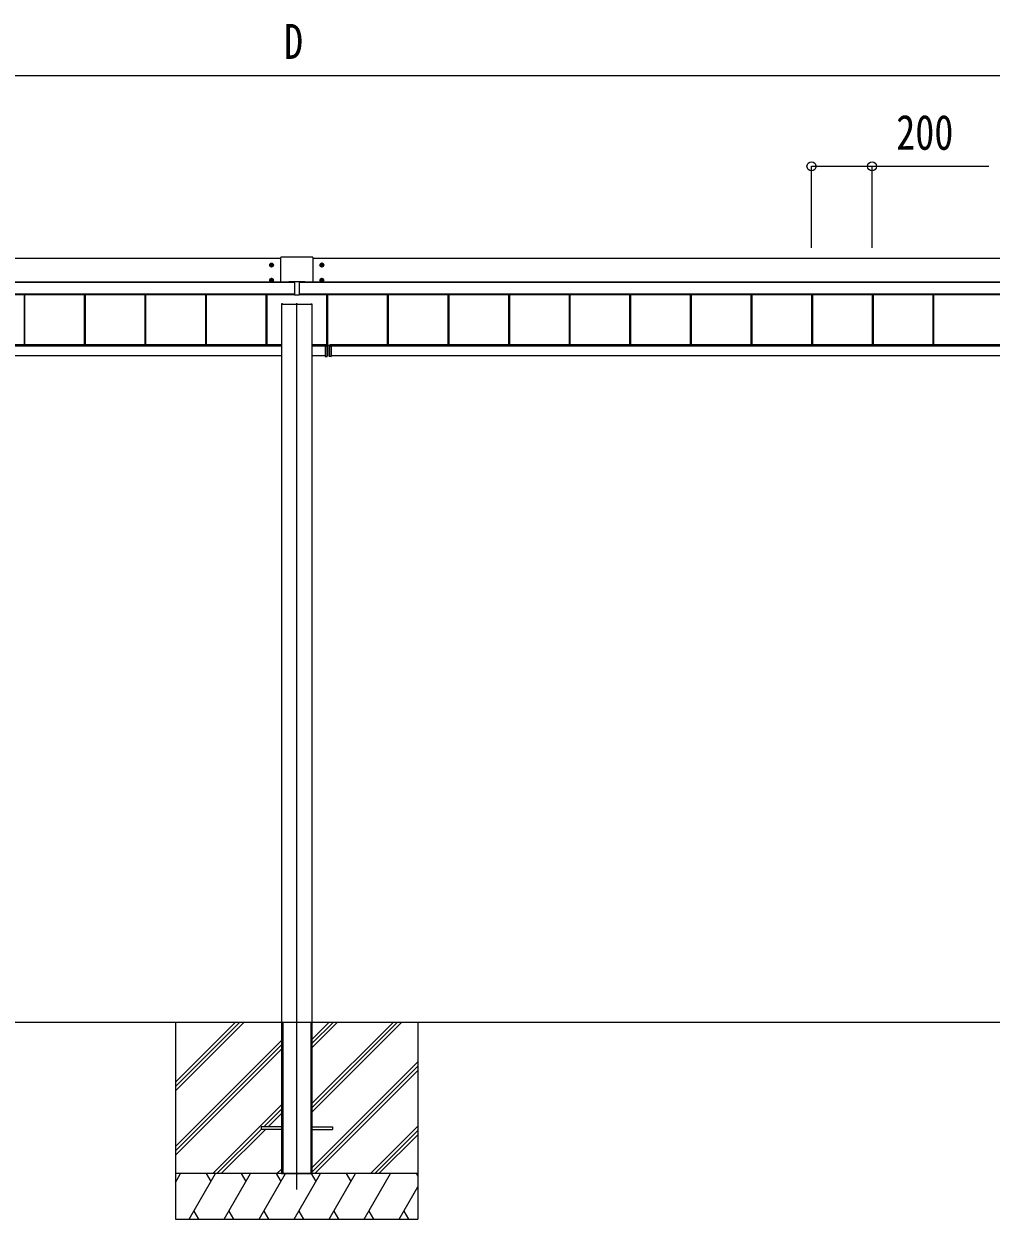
# Model space of a CAD drawing. Units: millimetres, scale not verified. Extents: x -14718 to 14718, y -10396 to 10396.
# Drawn here: x -8308 to -5116, y -7724 to -3779 of the extents above; entities that cross this region are included whole.
import ezdxf
from ezdxf.enums import TextEntityAlignment as Align

# ---------------------------------------------------------------- set-up
doc = ezdxf.new("R2010")
doc.units = ezdxf.units.MM
doc.header["$LTSCALE"] = 50
for name, color, linetype in [('0-3_YKK_12', 2, 'Continuous'), ('0-4_YKK_A1', 4, 'Continuous'), ('0-5_YKK_D', 6, 'Continuous')]:
    doc.layers.add(name, color=color, linetype=linetype)
doc.styles.add('ＭＳ ゴシック', font='')
doc.styles.get('ＭＳ ゴシック').set_extended_font_data('MS Gothic')

msp = doc.modelspace()

# ---------------------------------------------------------------- linework, layer by layer
at = {"layer": '0-3_YKK_12'}
msp.add_line((-7407.43, -7626.8), (-7407.43, -4701.1), dxfattribs=at)
at = {"layer": '0-4_YKK_A1'}
for p, q in [((-7460.43, -4553.17), (-12554.43, -4553.17)), ((-7483.18, -4574.91), (-7497.68, -4574.91)), ((-7492.71, -4575.67), (-7493.43, -4575.67)), ((-7490.43, -4582.16), (-7490.43, -4567.66)), ((-7488.15, -4574.15), (-7487.43, -4574.15)), ((-7460.43, -4631.6), (-7460.43, -4549.95)), ((-7355.43, -4548.95), (-7459.43, -4548.95)), ((-7354.43, -4549.95), (-7354.43, -4631.6)), ((-2260.43, -4553.17), (-7354.43, -4553.17)), ((-7331.68, -4574.91), (-7317.18, -4574.91)), ((-7326.71, -4574.15), (-7327.43, -4574.15)), ((-7324.43, -4582.16), (-7324.43, -4567.66)), ((-7322.15, -4575.67), (-7321.43, -4575.67)), ((-7414.93, -4631.6), (-12705.93, -4631.6)), ((-7414.93, -4632.09), (-12705.93, -4632.09)), ((-7483.18, -4624.88), (-7497.68, -4624.88)), ((-7492.71, -4625.64), (-7493.43, -4625.64)), ((-7490.43, -4632.13), (-7490.43, -4617.63)), ((-7488.15, -4624.12), (-7487.43, -4624.12)), ((-7433.93, -4629.28), (-7433.93, -4631.6)), ((-7433.93, -4629.28), (-7414.93, -4629.28)), ((-7433.93, -4631.28), (-7414.93, -4631.28)), ((-7414.93, -4629.1), (-7414.93, -4674.25)), ((-7414.93, -4629.1), (-7399.93, -4629.1)), ((-7399.93, -4629.1), (-7399.93, -4674.25)), ((-7399.93, -4629.28), (-7380.93, -4629.28)), ((-7399.93, -4631.28), (-7380.93, -4631.28)), ((-2108.93, -4631.6), (-7399.93, -4631.6)), ((-2108.93, -4632.09), (-7399.93, -4632.09)), ((-7380.93, -4631.6), (-7380.93, -4629.28)), ((-7331.68, -4624.88), (-7317.18, -4624.88)), ((-7326.71, -4624.12), (-7327.43, -4624.12)), ((-7324.43, -4632.13), (-7324.43, -4617.63)), ((-7322.15, -4625.64), (-7321.43, -4625.64)), ((-7414.93, -4671.06), (-12705.93, -4671.06)), ((-7414.93, -4671.58), (-12705.93, -4671.58)), ((-12705.93, -4671.72), (-7414.93, -4671.72)), ((-7414.93, -4671.72), (-12705.93, -4671.72)), ((-8306.33, -4671.72), (-8306.33, -4837.94)), ((-8305.93, -4671.72), (-8305.93, -4837.94)), ((-8108.93, -4671.72), (-8108.93, -4837.94)), ((-8106.33, -4671.72), (-8106.33, -4837.94)), ((-8105.93, -4671.72), (-8105.93, -4837.94)), ((-7908.93, -4671.72), (-7908.93, -4837.94)), ((-7906.33, -4671.72), (-7906.33, -4837.94)), ((-7905.93, -4671.72), (-7905.93, -4837.94)), ((-7708.93, -4671.72), (-7708.93, -4837.94)), ((-7706.33, -4671.72), (-7706.33, -4837.94)), ((-7705.93, -4671.72), (-7705.93, -4837.94)), ((-7508.93, -4674.23), (-7508.93, -4837.94)), ((-7506.33, -4674.23), (-7506.33, -4837.94)), ((-7505.93, -4674.23), (-7505.93, -4837.94)), ((-7399.93, -4674.25), (-7414.93, -4674.25)), ((-2108.93, -4671.06), (-7399.93, -4671.06)), ((-2108.93, -4671.58), (-7399.93, -4671.58)), ((-7399.93, -4671.72), (-2108.93, -4671.72)), ((-2108.93, -4671.72), (-7399.93, -4671.72)), ((-7308.93, -4671.72), (-7308.93, -4839.51)), ((-7308.53, -4671.72), (-7308.53, -4839.51)), ((-7305.93, -4671.72), (-7305.93, -4839.51)), ((-7108.93, -4671.72), (-7108.93, -4837.94)), ((-7106.33, -4671.72), (-7106.33, -4837.94)), ((-7105.93, -4671.72), (-7105.93, -4837.94)), ((-6908.93, -4671.72), (-6908.93, -4837.94)), ((-6906.33, -4671.72), (-6906.33, -4837.94)), ((-6905.93, -4671.72), (-6905.93, -4837.94)), ((-6708.93, -4671.72), (-6708.93, -4837.94)), ((-6706.33, -4671.72), (-6706.33, -4837.94)), ((-6705.93, -4671.72), (-6705.93, -4837.94)), ((-6508.93, -4671.72), (-6508.93, -4837.94)), ((-6506.33, -4671.72), (-6506.33, -4837.94)), ((-6505.93, -4671.72), (-6505.93, -4837.94)), ((-6308.93, -4671.72), (-6308.93, -4837.94)), ((-6306.33, -4671.72), (-6306.33, -4837.94)), ((-6305.93, -4671.72), (-6305.93, -4837.94)), ((-6108.93, -4671.72), (-6108.93, -4837.94)), ((-6106.33, -4671.72), (-6106.33, -4837.94)), ((-6105.93, -4671.72), (-6105.93, -4837.94)), ((-5908.93, -4671.72), (-5908.93, -4837.94)), ((-5906.33, -4671.72), (-5906.33, -4837.94)), ((-5905.93, -4671.72), (-5905.93, -4837.94)), ((-5708.93, -4671.72), (-5708.93, -4837.94)), ((-5706.33, -4671.72), (-5706.33, -4837.94)), ((-5705.93, -4671.72), (-5705.93, -4837.94)), ((-5508.93, -4671.72), (-5508.93, -4837.94)), ((-5506.33, -4671.72), (-5506.33, -4837.94)), ((-5505.93, -4671.72), (-5505.93, -4837.94)), ((-5308.93, -4671.72), (-5308.93, -4837.94)), ((-5306.33, -4671.72), (-5306.33, -4837.94)), ((-5305.93, -4671.72), (-5305.93, -4837.94)), ((-7457.43, -4703.31), (-7457.43, -4703.6)), ((-7457.43, -4703.6), (-7457.43, -7070.3)), ((-7457.43, -4703.6), (-7457.13, -4703.6)), ((-7457.13, -4703.3), (-7455.23, -4703.3)), ((-7457.13, -4703.3), (-7457.13, -4703.6)), ((-7457.13, -4703.6), (-7357.73, -4703.6)), ((-7455.23, -4703.3), (-7455.23, -4703.6)), ((-7454.93, -4703.31), (-7454.93, -4703.6)), ((-7453.93, -4703.51), (-7454.93, -4703.51)), ((-7453.93, -4703.51), (-7453.93, -4703.6)), ((-7453.43, -4703.53), (-7453.43, -4703.6)), ((-7361.43, -4703.53), (-7361.43, -4703.6)), ((-7359.93, -4703.51), (-7360.93, -4703.51)), ((-7360.93, -4703.51), (-7360.93, -4703.6)), ((-7359.93, -4703.31), (-7359.93, -4703.6)), ((-7359.63, -4703.3), (-7357.73, -4703.3)), ((-7359.63, -4703.3), (-7359.63, -4703.6)), ((-7357.73, -4703.3), (-7357.73, -4703.6)), ((-7357.73, -4703.6), (-7357.43, -4703.6)), ((-7357.43, -4703.31), (-7357.43, -4703.6)), ((-7357.43, -4703.6), (-7357.43, -7070.3)), ((-7457.43, -4837.94), (-12557.43, -4837.94)), ((-7457.43, -4839.95), (-12557.43, -4839.95)), ((-7457.43, -4842.82), (-12557.43, -4842.82)), ((-7457.43, -4837.94), (-7503.44, -4837.94)), ((-7457.43, -4839.95), (-7503.44, -4839.95)), ((-7457.43, -4842.82), (-7500.93, -4842.82)), ((-7309.43, -4837.94), (-7357.43, -4837.94)), ((-7309.43, -4839.95), (-7357.43, -4839.95)), ((-7313.43, -4842.82), (-7357.43, -4842.82)), ((-7313.43, -4842.58), (-7313.43, -4842.78)), ((-7307.72, -4842.59), (-7313.43, -4842.58)), ((-7313.43, -4843.08), (-7307.23, -4843.09)), ((-7309.43, -4837.94), (-7309.43, -4842.58)), ((-7309.43, -4839.51), (-7297.43, -4839.51)), ((-7307.72, -4840.01), (-7307.72, -4842.59)), ((-7307.72, -4840.01), (-7307.43, -4840.01)), ((-7307.72, -4842.59), (-7307.43, -4842.59)), ((-7307.23, -4842.79), (-7307.23, -4842.79)), ((-7307.22, -4839.51), (-7306.93, -4839.51)), ((-7307.22, -4843.09), (-7306.93, -4843.09)), ((-7306.93, -4843.09), (-7306.93, -4839.51)), ((-7306.93, -4876.17), (-7306.93, -4843.09)), ((-7299.93, -4843.09), (-7299.93, -4839.51)), ((-7299.65, -4839.51), (-7299.93, -4839.51)), ((-7299.93, -4876.17), (-7299.93, -4843.09)), ((-7299.65, -4843.09), (-7299.93, -4843.09)), ((-7299.63, -4842.79), (-7299.64, -4842.79)), ((-7293.43, -4843.08), (-7299.63, -4843.09)), ((-7299.15, -4840.01), (-7299.43, -4840.01)), ((-7299.15, -4842.59), (-7299.43, -4842.59)), ((-7299.15, -4840.01), (-7299.15, -4842.59)), ((-7299.15, -4842.59), (-7293.43, -4842.58)), ((-2257.43, -4837.94), (-7297.43, -4837.94)), ((-7297.43, -4837.94), (-7297.43, -4842.58)), ((-2257.43, -4839.95), (-7297.43, -4839.95)), ((-7293.43, -4842.58), (-7293.43, -4842.78)), ((-2257.43, -4842.82), (-7293.43, -4842.82)), ((-7458.28, -4874.3), (-12556.59, -4874.3)), ((-7457.43, -4874.3), (-7500.93, -4874.3)), ((-7313.43, -4874.3), (-7356.59, -4874.3)), ((-7313.43, -4876.85), (-7307.22, -4876.47)), ((-7313.43, -4876.55), (-7313.43, -4876.85)), ((-7306.93, -4876.17), (-7307.22, -4876.17)), ((-7299.93, -4876.17), (-7299.65, -4876.17)), ((-7293.43, -4876.85), (-7299.65, -4876.47)), ((-2258.28, -4874.3), (-7293.43, -4874.3)), ((-7293.43, -4876.55), (-7293.43, -4876.85)), ((-12557.43, -7074.3), (-1707.43, -7074.3)), ((-7807.43, -7074.3), (-7807.43, -7724.3)), ((-7807.43, -7300.93), (-7580.8, -7074.3)), ((-7807.43, -7272.64), (-7609.09, -7074.3)), ((-7807.43, -7286.79), (-7595, -7074.36)), ((-7457.43, -7070.3), (-7457.43, -7574.3)), ((-7457.43, -7074.3), (-7457.13, -7074.3)), ((-7457.43, -7074.3), (-7457.43, -7574.3)), ((-7457.13, -7074.3), (-7357.73, -7074.3)), ((-7454.93, -7074.3), (-7454.93, -7574.3)), ((-7453.43, -7074.3), (-7453.43, -7574.3)), ((-7361.43, -7074.3), (-7361.43, -7574.3)), ((-7359.93, -7074.3), (-7359.93, -7574.3)), ((-7357.43, -7070.3), (-7357.43, -7574.3)), ((-7357.43, -7074.3), (-7357.43, -7574.3)), ((-7357.43, -7159.3), (-7272.44, -7074.3)), ((-7357.43, -7145.15), (-7286.58, -7074.3)), ((-7357.43, -7131.01), (-7300.72, -7074.3)), ((-7357.43, -7371.43), (-7060.34, -7074.34)), ((-7357.43, -7357.28), (-7074.48, -7074.34)), ((-7357.43, -7343.14), (-7088.63, -7074.34)), ((-7007.43, -7074.3), (-7007.43, -7724.3)), ((-7807.43, -7484.77), (-7457.43, -7134.78)), ((-7807.43, -7498.92), (-7457.43, -7148.92)), ((-7807.43, -7513.06), (-7457.43, -7163.06)), ((-7357.43, -7555.27), (-7007.43, -7205.28)), ((-7357.43, -7569.42), (-7007.43, -7219.42)), ((-7348.17, -7574.3), (-7007.43, -7233.56)), ((-7684.83, -7574.3), (-7457.43, -7346.91)), ((-7516.18, -7419.8), (-7457.43, -7361.05)), ((-7502.04, -7419.8), (-7457.43, -7375.19)), ((-7164.33, -7574.3), (-7007.43, -7417.41)), ((-7670.68, -7574.3), (-7524.93, -7428.55)), ((-7656.54, -7574.3), (-7511.04, -7428.8)), ((-7524.93, -7419.8), (-7524.93, -7428.8)), ((-7457.43, -7419.8), (-7524.93, -7419.8)), ((-7457.43, -7428.8), (-7524.93, -7428.8)), ((-7357.43, -7419.8), (-7289.93, -7419.8)), ((-7357.43, -7428.8), (-7289.93, -7428.8)), ((-7289.93, -7419.8), (-7289.93, -7428.8)), ((-7150.18, -7574.3), (-7007.43, -7431.55)), ((-7136.04, -7574.3), (-7007.43, -7445.69)), ((-7007.43, -7574.3), (-7807.43, -7574.3)), ((-7807.43, -7603.24), (-7790.73, -7574.3)), ((-7007.43, -7574.3), (-7807.43, -7574.3)), ((-7761.86, -7724.3), (-7675.26, -7574.3)), ((-7690.26, -7600.28), (-7705.26, -7574.3)), ((-7646.39, -7724.3), (-7559.79, -7574.3)), ((-7574.79, -7600.28), (-7589.79, -7574.3)), ((-7530.92, -7724.3), (-7444.32, -7574.3)), ((-7459.32, -7600.28), (-7474.32, -7574.3)), ((-7472.69, -7574.3), (-7457.43, -7559.04)), ((-7457.43, -7574.3), (-7357.43, -7574.3)), ((-7415.45, -7724.3), (-7328.85, -7574.3)), ((-7343.85, -7600.28), (-7358.85, -7574.3)), ((-7299.98, -7724.3), (-7213.38, -7574.3)), ((-7228.38, -7600.28), (-7243.38, -7574.3)), ((-7184.51, -7724.3), (-7097.91, -7574.3)), ((-7007.43, -7582.96), (-7012.44, -7574.3)), ((-7805.73, -7600.28), (-7807.43, -7597.32)), ((-7069.04, -7724.3), (-7007.43, -7617.6)), ((-7807.43, -7724.3), (-7007.43, -7724.3)), ((-7746.86, -7698.32), (-7731.86, -7724.3)), ((-7631.39, -7698.32), (-7616.39, -7724.3)), ((-7515.92, -7698.32), (-7500.92, -7724.3)), ((-7400.45, -7698.32), (-7385.45, -7724.3)), ((-7284.98, -7698.32), (-7269.98, -7724.3)), ((-7169.51, -7698.32), (-7154.51, -7724.3)), ((-7054.04, -7698.32), (-7039.04, -7724.3))]:
    msp.add_line(p, q, dxfattribs=at)
for points in [[(-7490.43, -4569.13), (-7485.43, -4572.02), (-7485.43, -4577.79), (-7490.43, -4580.68), (-7495.43, -4577.79), (-7495.43, -4572.02)], [(-7324.43, -4569.13), (-7329.43, -4572.02), (-7329.43, -4577.79), (-7324.43, -4580.68), (-7319.43, -4577.79), (-7319.43, -4572.02)], [(-7490.43, -4619.1), (-7485.43, -4621.99), (-7485.43, -4627.76), (-7490.43, -4630.65), (-7495.43, -4627.76), (-7495.43, -4621.99)], [(-7324.43, -4619.1), (-7329.43, -4621.99), (-7329.43, -4627.76), (-7324.43, -4630.65), (-7319.43, -4627.76), (-7319.43, -4621.99)]]:
    msp.add_lwpolyline(points, close=True, dxfattribs=at)
for points in [[(-7493.43, -4575.67), (-7493.43, -4574.15), (-7492.71, -4574.15)], [(-7491.19, -4572.63), (-7491.19, -4571.91), (-7489.67, -4571.91), (-7489.67, -4572.63)], [(-7487.43, -4574.15), (-7487.43, -4575.67), (-7488.15, -4575.67)], [(-7327.43, -4574.15), (-7327.43, -4575.67), (-7326.71, -4575.67)], [(-7323.67, -4572.63), (-7323.67, -4571.91), (-7325.19, -4571.91), (-7325.19, -4572.63)], [(-7321.43, -4575.67), (-7321.43, -4574.15), (-7322.15, -4574.15)], [(-7489.67, -4577.19), (-7489.67, -4577.91), (-7491.19, -4577.91), (-7491.19, -4577.19)], [(-7325.19, -4577.19), (-7325.19, -4577.91), (-7323.67, -4577.91), (-7323.67, -4577.19)], [(-7493.43, -4625.64), (-7493.43, -4624.12), (-7492.71, -4624.12)], [(-7491.19, -4622.6), (-7491.19, -4621.88), (-7489.67, -4621.88), (-7489.67, -4622.6)], [(-7489.67, -4627.16), (-7489.67, -4627.88), (-7491.19, -4627.88), (-7491.19, -4627.16)], [(-7487.43, -4624.12), (-7487.43, -4625.64), (-7488.15, -4625.64)], [(-7327.43, -4624.12), (-7327.43, -4625.64), (-7326.71, -4625.64)], [(-7323.67, -4622.6), (-7323.67, -4621.88), (-7325.19, -4621.88), (-7325.19, -4622.6)], [(-7325.19, -4627.16), (-7325.19, -4627.88), (-7323.67, -4627.88), (-7323.67, -4627.16)], [(-7321.43, -4625.64), (-7321.43, -4624.12), (-7322.15, -4624.12)], [(-7307.25, -4842.79), (-7313.43, -4842.78), (-7313.43, -4843.08), (-7313.43, -4876.55)], [(-7307.22, -4843.09), (-7307.22, -4876.17), (-7313.43, -4876.55)], [(-7307.43, -4842.61), (-7307.43, -4842.59), (-7307.43, -4840.01)], [(-7307.23, -4842.79), (-7307.24, -4842.79), (-7307.24, -4842.79)], [(-7299.65, -4843.09), (-7299.65, -4876.17), (-7293.43, -4876.55)], [(-7299.64, -4842.79), (-7299.63, -4842.79), (-7299.63, -4842.79)], [(-7299.62, -4842.79), (-7293.43, -4842.78), (-7293.43, -4843.08), (-7293.43, -4876.55)], [(-7299.43, -4842.61), (-7299.43, -4842.59), (-7299.43, -4840.01)], [(-7457.13, -7074.3), (-7357.73, -7074.3), (-7357.43, -7074.3)]]:
    msp.add_lwpolyline(points, dxfattribs=at)
for centre, radius in [((-7490.43, -4574.91), 6.25), ((-7490.43, -4574.91), 5), ((-7324.43, -4574.91), 6.25), ((-7324.43, -4574.91), 5), ((-7490.43, -4624.88), 6.25), ((-7490.43, -4624.88), 5), ((-7324.43, -4624.88), 6.25), ((-7324.43, -4624.88), 5)]:
    msp.add_circle(centre, radius, dxfattribs=at)
for centre, radius, start, end in [((-7490.43, -4574.91), 5.58, 153.74848, 206.25152), ((-7490.43, -4574.91), 5.58, 93.74848, 146.25152), ((-7492.71, -4572.63), 1.52, 270, 0), ((-7492.71, -4577.19), 1.52, 0, 90), ((-7490.43, -4574.91), 5.58, 33.74848, 86.25152), ((-7488.15, -4572.63), 1.52, 180, 270), ((-7488.15, -4577.19), 1.52, 90, 180), ((-7490.43, -4574.91), 5.58, 333.74848, 26.25152), ((-7459.44, -4549.95), 1, 89.98255, 179.98254), ((-7355.43, -4549.95), 1, 0.01746, 90.01745), ((-7324.43, -4574.91), 5.58, 153.74848, 206.25152), ((-7324.43, -4574.91), 5.58, 93.74848, 146.25152), ((-7326.71, -4572.63), 1.52, 270, 0), ((-7326.71, -4577.19), 1.52, 0, 90), ((-7324.43, -4574.91), 5.58, 33.74848, 86.25152), ((-7322.15, -4572.63), 1.52, 180, 270), ((-7322.15, -4577.19), 1.52, 90, 180), ((-7324.43, -4574.91), 5.58, 333.74848, 26.25152), ((-7490.43, -4574.91), 5.58, 213.74848, 266.25152), ((-7490.43, -4574.91), 5.58, 273.74848, 326.25152), ((-7324.43, -4574.91), 5.58, 213.74848, 266.25152), ((-7324.43, -4574.91), 5.58, 273.74848, 326.25152), ((-7490.43, -4624.88), 5.58, 153.74848, 206.25152), ((-7490.43, -4624.88), 5.58, 93.74848, 146.25152), ((-7490.43, -4624.88), 5.58, 213.74848, 266.25152), ((-7492.71, -4622.6), 1.52, 270, 0), ((-7492.71, -4627.16), 1.52, 0, 90), ((-7490.43, -4624.88), 5.58, 33.74848, 86.25152), ((-7490.43, -4624.88), 5.58, 273.74848, 326.25152), ((-7488.15, -4622.6), 1.52, 180, 270), ((-7488.15, -4627.16), 1.52, 90, 180), ((-7490.43, -4624.88), 5.58, 333.74848, 26.25152), ((-7324.43, -4624.88), 5.58, 153.74848, 206.25152), ((-7324.43, -4624.88), 5.58, 93.74848, 146.25152), ((-7324.43, -4624.88), 5.58, 213.74848, 266.25152), ((-7326.71, -4622.6), 1.52, 270, 0), ((-7326.71, -4627.16), 1.52, 0, 90), ((-7324.43, -4624.88), 5.58, 33.74848, 86.25152), ((-7324.43, -4624.88), 5.58, 273.74848, 326.25152), ((-7322.15, -4622.6), 1.52, 180, 270), ((-7322.15, -4627.16), 1.52, 90, 180), ((-7324.43, -4624.88), 5.58, 333.74848, 26.25152), ((-7307.65, -4844.58), 1.98, 83.79926, 91.95127), ((-7307.25, -4843.09), 0.3, 87.77338, 89.77816), ((-7307.25, -4842.93), 0.141, 85.77463, 89.9759), ((-7308.48, -4843.01), 1.25, 356.45735, 10.27369), ((-7308.44, -4842.97), 1.21, 354.17006, 8.37745), ((-7308.56, -4839.58), 1.35, 350.09675, 2.91202), ((-7307.23, -4839.51), 0.3, 269.98255, 359.98254), ((-7307.23, -4843.09), 0.3, 0, 89.87763), ((-7308.43, -4843.01), 1.22, 356.27163, 10.47203), ((-7299.63, -4839.51), 0.3, 180.01746, 270.01745), ((-7299.63, -4843.09), 0.3, 90.12237, 180), ((-7298.31, -4839.58), 1.35, 177.08798, 189.90325), ((-7298.44, -4843.01), 1.22, 169.52797, 183.72837), ((-7298.39, -4843.01), 1.25, 169.72631, 183.54265), ((-7298.43, -4842.97), 1.21, 171.62255, 185.82994), ((-7299.62, -4843.09), 0.3, 90.22184, 92.22662), ((-7299.62, -4842.93), 0.141, 90.0241, 94.22537), ((-7299.22, -4844.58), 1.98, 88.04873, 96.20074), ((-7308.45, -4876.32), 1.24, 353.06854, 6.93146), ((-7307.23, -4876.17), 0.3, 273.5, 0), ((-7299.63, -4876.17), 0.3, 180, 266.5), ((-7298.42, -4876.32), 1.24, 173.06854, 186.93146)]:
    msp.add_arc(centre, radius, start, end, dxfattribs=at)
for centre, major_axis, ratio, start_param, end_param in [((-7457.13, -4703.31), (0.3, 0), 0.034921, 1.5707963, 3.1415927), ((-7455.23, -4703.31), (0.3, 0), 0.034921, 6.2831853, 7.8539816), ((-7453.93, -4703.53), (0.5, 0), 0.034921, 6.2831853, 7.8539816), ((-7360.93, -4703.53), (0.5, 0), 0.034921, 1.5707963, 3.1415927), ((-7359.63, -4703.31), (0.3, 0), 0.034921, 1.5707963, 3.1415927), ((-7357.73, -4703.31), (0.3, 0), 0.034921, 6.2831853, 7.8539816), ((-7307.22, -4840.01), (-0.301, 0.4), 0.997782, 5.6362522, 7.2070486), ((-7307.73, -4842.59), (-0.001, 0.2), 0.09157, 4.6769241, 4.7117655), ((-7307.23, -4842.59), (0.482, 0.007), 0.414889, 3.1353871, 4.6694768), ((-7307.23, -4840.01), (-0.108, 0.169), 0.994155, 5.7105836, 7.28138), ((-7307.23, -4842.59), (0.145, 0.15), 0.921201, 2.3804184, 3.9145081), ((-7307.22, -4842.59), (-0.301, 0.4), 0.997782, 2.4579529, 2.4946596), ((-7299.65, -4840.01), (0.301, 0.4), 0.997782, 5.3593221, 6.9301184), ((-7299.65, -4842.59), (0.301, 0.4), 0.997782, 3.7885257, 3.8252324), ((-7299.63, -4840.01), (0.108, 0.169), 0.994155, 5.2849907, 6.855787), ((-7299.63, -4842.59), (-0.145, 0.15), 0.921201, 2.3686772, 3.9027669), ((-7299.63, -4842.59), (-0.482, 0.007), 0.414889, 1.6137085, 3.1477982), ((-7299.13, -4842.59), (0.001, 0.2), 0.09157, 1.5714198, 1.6062613)]:
    msp.add_ellipse(centre, major_axis=major_axis, ratio=ratio, start_param=start_param, end_param=end_param, dxfattribs=at)
at = {"layer": '0-5_YKK_D'}
for p, q in [((-12537.43, -3948.95), (-2277.43, -3948.95)), ((-5708.93, -4518.01), (-5708.93, -4247.95)), ((-5508.93, -4518.01), (-5508.93, -4247.95))]:
    msp.add_line(p, q, dxfattribs=at)
msp.add_lwpolyline([(-5708.93, -4248.95), (-5508.93, -4248.95), (-5123.83, -4248.95)], dxfattribs=at)
for centre in [(-5708.93, -4248.95), (-5508.93, -4248.95)]:
    msp.add_circle(centre, 14.88, dxfattribs=at)

# ---------------------------------------------------------------- texts
at = {"layer": '0-5_YKK_D', "style": 'ＭＳ ゴシック', "width": 0.8}
for s, p in [('D', (-7449.43, -3928.95)), ('200', (-5429.43, -4228.95))]:
    msp.add_text(s, height=115.5, dxfattribs=at).set_placement(p, align=Align.BOTTOM_LEFT)

doc.saveas('drawing.dxf')
